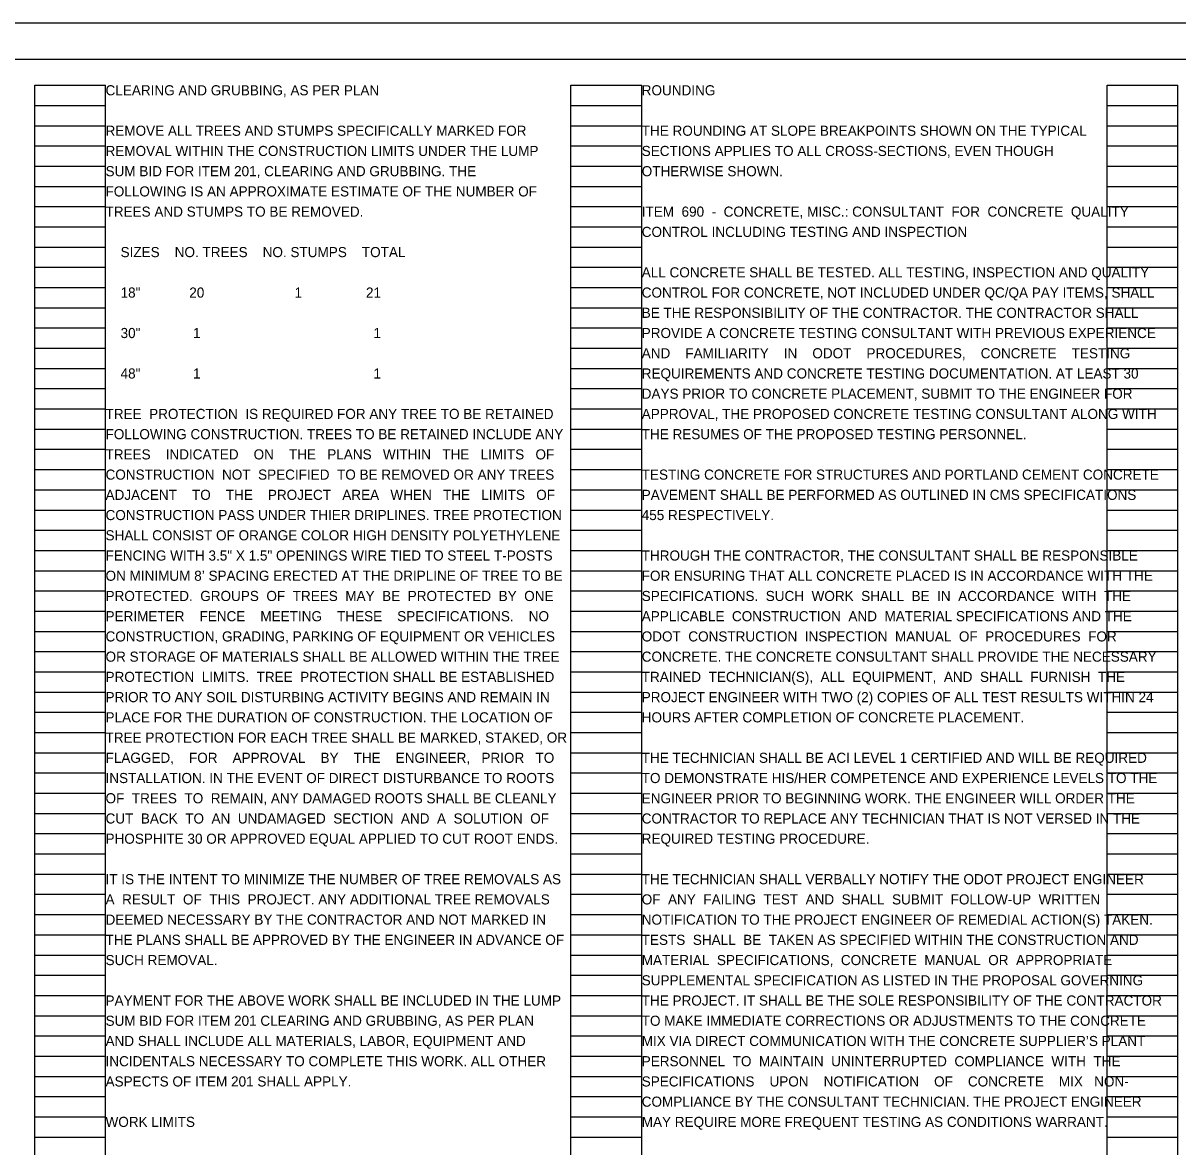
# Model space of a CAD drawing. Extents: x -8.9 to 52, y -9.5 to 22.
# Drawn here: x 8.68 to 24.66, y 6.44 to 22 of the extents above; entities that cross this region are included whole.
import ezdxf

# ---------------------------------------------------------------- set-up
doc = ezdxf.new("R2010")
doc.units = 0
for name, color, linetype in [('Default', 7, 'Continuous'), ('SH_Border', 7, 'Continuous'), ('SH_Cut_Line', 7, 'Continuous'), ('SH_Text', 7, 'Continuous')]:
    doc.layers.add(name, color=color, linetype=linetype)

msp = doc.modelspace()

# ---------------------------------------------------------------- linework, layer by layer
at = {"layer": 'Default'}
for p, q in [((8.84, 0.98), (8.84, 21.14)), ((8.84, 21.14), (9.82, 21.14)), ((9.82, 0.98), (9.82, 21.14)), ((16.26, 0.98), (16.26, 21.14)), ((16.26, 21.14), (17.24, 21.14)), ((17.24, 0.98), (17.24, 21.14)), ((23.68, 0.98), (23.68, 21.14)), ((23.68, 21.14), (24.66, 21.14)), ((24.66, 0.98), (24.66, 21.14)), ((8.84, 20.86), (9.82, 20.86)), ((16.26, 20.86), (17.24, 20.86)), ((23.68, 20.86), (24.66, 20.86)), ((8.84, 20.58), (9.82, 20.58)), ((16.26, 20.58), (17.24, 20.58)), ((23.68, 20.58), (24.66, 20.58)), ((8.84, 20.3), (9.82, 20.3)), ((16.26, 20.3), (17.24, 20.3)), ((23.68, 20.3), (24.66, 20.3)), ((8.84, 20.02), (9.82, 20.02)), ((16.26, 20.02), (17.24, 20.02)), ((23.68, 20.02), (24.66, 20.02)), ((8.84, 19.74), (9.82, 19.74)), ((16.26, 19.74), (17.24, 19.74)), ((23.68, 19.74), (24.66, 19.74)), ((8.84, 19.46), (9.82, 19.46)), ((16.26, 19.46), (17.24, 19.46)), ((23.68, 19.46), (24.66, 19.46)), ((8.84, 19.18), (9.82, 19.18)), ((16.26, 19.18), (17.24, 19.18)), ((23.68, 19.18), (24.66, 19.18)), ((8.84, 18.9), (9.82, 18.9)), ((16.26, 18.9), (17.24, 18.9)), ((23.68, 18.9), (24.66, 18.9)), ((8.84, 18.62), (9.82, 18.62)), ((16.26, 18.62), (17.24, 18.62)), ((23.68, 18.62), (24.66, 18.62)), ((8.84, 18.34), (9.82, 18.34)), ((16.26, 18.34), (17.24, 18.34)), ((23.68, 18.34), (24.66, 18.34)), ((8.84, 18.06), (9.82, 18.06)), ((16.26, 18.06), (17.24, 18.06)), ((23.68, 18.06), (24.66, 18.06)), ((8.84, 17.78), (9.82, 17.78)), ((16.26, 17.78), (17.24, 17.78)), ((23.68, 17.78), (24.66, 17.78)), ((8.84, 17.5), (9.82, 17.5)), ((16.26, 17.5), (17.24, 17.5)), ((23.68, 17.5), (24.66, 17.5)), ((8.84, 17.22), (9.82, 17.22)), ((16.26, 17.22), (17.24, 17.22)), ((23.68, 17.22), (24.66, 17.22)), ((8.84, 16.94), (9.82, 16.94)), ((16.26, 16.94), (17.24, 16.94)), ((23.68, 16.94), (24.66, 16.94)), ((8.84, 16.66), (9.82, 16.66)), ((16.26, 16.66), (17.24, 16.66)), ((23.68, 16.66), (24.66, 16.66)), ((8.84, 16.38), (9.82, 16.38)), ((16.26, 16.38), (17.24, 16.38)), ((23.68, 16.38), (24.66, 16.38)), ((8.84, 16.1), (9.82, 16.1)), ((16.26, 16.1), (17.24, 16.1)), ((23.68, 16.1), (24.66, 16.1)), ((8.84, 15.82), (9.82, 15.82)), ((16.26, 15.82), (17.24, 15.82)), ((23.68, 15.82), (24.66, 15.82)), ((8.84, 15.54), (9.82, 15.54)), ((16.26, 15.54), (17.24, 15.54)), ((23.68, 15.54), (24.66, 15.54)), ((8.84, 15.26), (9.82, 15.26)), ((16.26, 15.26), (17.24, 15.26)), ((23.68, 15.26), (24.66, 15.26)), ((8.84, 14.98), (9.82, 14.98)), ((16.26, 14.98), (17.24, 14.98)), ((23.68, 14.98), (24.66, 14.98)), ((8.84, 14.7), (9.82, 14.7)), ((16.26, 14.7), (17.24, 14.7)), ((23.68, 14.7), (24.66, 14.7)), ((8.84, 14.42), (9.82, 14.42)), ((16.26, 14.42), (17.24, 14.42)), ((23.68, 14.42), (24.66, 14.42)), ((8.84, 14.14), (9.82, 14.14)), ((16.26, 14.14), (17.24, 14.14)), ((23.68, 14.14), (24.66, 14.14)), ((8.84, 13.86), (9.82, 13.86)), ((16.26, 13.86), (17.24, 13.86)), ((23.68, 13.86), (24.66, 13.86)), ((8.84, 13.58), (9.82, 13.58)), ((16.26, 13.58), (17.24, 13.58)), ((23.68, 13.58), (24.66, 13.58)), ((8.84, 13.3), (9.82, 13.3)), ((16.26, 13.3), (17.24, 13.3)), ((23.68, 13.3), (24.66, 13.3)), ((8.84, 13.02), (9.82, 13.02)), ((16.26, 13.02), (17.24, 13.02)), ((23.68, 13.02), (24.66, 13.02)), ((8.84, 12.74), (9.82, 12.74)), ((16.26, 12.74), (17.24, 12.74)), ((23.68, 12.74), (24.66, 12.74)), ((8.84, 12.46), (9.82, 12.46)), ((16.26, 12.46), (17.24, 12.46)), ((23.68, 12.46), (24.66, 12.46)), ((8.84, 12.18), (9.82, 12.18)), ((16.26, 12.18), (17.24, 12.18)), ((23.68, 12.18), (24.66, 12.18)), ((8.84, 11.9), (9.82, 11.9)), ((16.26, 11.9), (17.24, 11.9)), ((23.68, 11.9), (24.66, 11.9)), ((8.84, 11.62), (9.82, 11.62)), ((16.26, 11.62), (17.24, 11.62)), ((23.68, 11.62), (24.66, 11.62)), ((8.84, 11.34), (9.82, 11.34)), ((16.26, 11.34), (17.24, 11.34)), ((23.68, 11.34), (24.66, 11.34)), ((8.84, 11.06), (9.82, 11.06)), ((16.26, 11.06), (17.24, 11.06)), ((23.68, 11.06), (24.66, 11.06)), ((8.84, 10.78), (9.82, 10.78)), ((16.26, 10.78), (17.24, 10.78)), ((23.68, 10.78), (24.66, 10.78)), ((8.84, 10.5), (9.82, 10.5)), ((16.26, 10.5), (17.24, 10.5)), ((23.68, 10.5), (24.66, 10.5)), ((8.84, 10.22), (9.82, 10.22)), ((16.26, 10.22), (17.24, 10.22)), ((23.68, 10.22), (24.66, 10.22)), ((8.84, 9.94), (9.82, 9.94)), ((16.26, 9.94), (17.24, 9.94)), ((23.68, 9.94), (24.66, 9.94)), ((8.84, 9.66), (9.82, 9.66)), ((16.26, 9.66), (17.24, 9.66)), ((23.68, 9.66), (24.66, 9.66)), ((8.84, 9.38), (9.82, 9.38)), ((16.26, 9.38), (17.24, 9.38)), ((23.68, 9.38), (24.66, 9.38)), ((8.84, 9.1), (9.82, 9.1)), ((16.26, 9.1), (17.24, 9.1)), ((23.68, 9.1), (24.66, 9.1)), ((8.84, 8.82), (9.82, 8.82)), ((16.26, 8.82), (17.24, 8.82)), ((23.68, 8.82), (24.66, 8.82)), ((8.84, 8.54), (9.82, 8.54)), ((16.26, 8.54), (17.24, 8.54)), ((23.68, 8.54), (24.66, 8.54)), ((8.84, 8.26), (9.82, 8.26)), ((16.26, 8.26), (17.24, 8.26)), ((23.68, 8.26), (24.66, 8.26)), ((8.84, 7.98), (9.82, 7.98)), ((16.26, 7.98), (17.24, 7.98)), ((23.68, 7.98), (24.66, 7.98)), ((8.84, 7.7), (9.82, 7.7)), ((16.26, 7.7), (17.24, 7.7)), ((23.68, 7.7), (24.66, 7.7)), ((8.84, 7.42), (9.82, 7.42)), ((16.26, 7.42), (17.24, 7.42)), ((23.68, 7.42), (24.66, 7.42)), ((8.84, 7.14), (9.82, 7.14)), ((16.26, 7.14), (17.24, 7.14)), ((23.68, 7.14), (24.66, 7.14)), ((8.84, 6.86), (9.82, 6.86)), ((16.26, 6.86), (17.24, 6.86)), ((23.68, 6.86), (24.66, 6.86)), ((8.84, 6.58), (9.82, 6.58)), ((16.26, 6.58), (17.24, 6.58)), ((23.68, 6.58), (24.66, 6.58))]:
    msp.add_line(p, q, dxfattribs=at)
at = {"layer": 'SH_Border'}
msp.add_lwpolyline([(1.5, 21.5), (33.5, 21.5), (33.5, 0.5), (1.5, 0.5)], close=True, dxfattribs=at)
at = {"layer": 'SH_Cut_Line'}
msp.add_lwpolyline([(0, 0), (34, 0), (34, 22), (0, 22)], close=True, dxfattribs=at)

# ---------------------------------------------------------------- texts
at = {"layer": 'SH_Text'}
for s, p in [('CLEARING AND GRUBBING, AS PER PLAN ', (9.82, 21)), ('ROUNDING', (17.24, 21)), ('REMOVE ALL TREES AND STUMPS SPECIFICALLY MARKED FOR', (9.82, 20.44)), ('THE ROUNDING AT SLOPE BREAKPOINTS SHOWN ON THE TYPICAL', (17.24, 20.44)), ('REMOVAL WITHIN THE CONSTRUCTION LIMITS UNDER THE LUMP', (9.82, 20.16)), ('SECTIONS APPLIES TO ALL CROSS-SECTIONS, EVEN THOUGH', (17.24, 20.16)), ('SUM BID FOR ITEM 201, CLEARING AND GRUBBING. THE', (9.82, 19.88)), ('OTHERWISE SHOWN.', (17.24, 19.88)), ('FOLLOWING IS AN APPROXIMATE ESTIMATE OF THE NUMBER OF', (9.82, 19.6)), ('TREES AND STUMPS TO BE REMOVED.', (9.82, 19.32)), ('ITEM  690  -  CONCRETE, MISC.: CONSULTANT  FOR  CONCRETE  QUALITY ', (17.24, 19.32)), ('CONTROL INCLUDING TESTING AND INSPECTION', (17.24, 19.04)), ('    SIZES    NO. TREES    NO. STUMPS    TOTAL', (9.82, 18.76)), ('ALL CONCRETE SHALL BE TESTED. ALL TESTING, INSPECTION AND QUALITY', (17.24, 18.48)), ('    18"             20                        1                 21', (9.82, 18.2)), ('CONTROL FOR CONCRETE, NOT INCLUDED UNDER QC/QA PAY ITEMS, SHALL', (17.24, 18.2)), ('BE THE RESPONSIBILITY OF THE CONTRACTOR. THE CONTRACTOR SHALL', (17.24, 17.92)), ('    30"              1                                              1', (9.82, 17.64)), ('PROVIDE A CONCRETE TESTING CONSULTANT WITH PREVIOUS EXPERIENCE', (17.24, 17.64)), ('AND    FAMILIARITY    IN    ODOT    PROCEDURES,    CONCRETE    TESTING', (17.24, 17.36)), ('    48"              1                                              1', (9.82, 17.08)), ('REQUIREMENTS AND CONCRETE TESTING DOCUMENTATION. AT LEAST 30', (17.24, 17.08)), ('DAYS PRIOR TO CONCRETE PLACEMENT, SUBMIT TO THE ENGINEER FOR', (17.24, 16.8)), ('TREE  PROTECTION  IS REQUIRED FOR ANY TREE TO BE RETAINED', (9.82, 16.52)), ('APPROVAL, THE PROPOSED CONCRETE TESTING CONSULTANT ALONG WITH', (17.24, 16.52)), ('FOLLOWING CONSTRUCTION. TREES TO BE RETAINED INCLUDE ANY', (9.82, 16.24)), ('THE RESUMES OF THE PROPOSED TESTING PERSONNEL.', (17.24, 16.24)), ('TREES    INDICATED    ON    THE   PLANS   WITHIN   THE   LIMITS   OF', (9.82, 15.96)), ('CONSTRUCTION  NOT  SPECIFIED  TO BE REMOVED OR ANY TREES', (9.82, 15.68)), ('TESTING CONCRETE FOR STRUCTURES AND PORTLAND CEMENT CONCRETE', (17.24, 15.68)), ('ADJACENT    TO    THE    PROJECT   AREA   WHEN   THE   LIMITS   OF', (9.82, 15.4)), ('PAVEMENT SHALL BE PERFORMED AS OUTLINED IN CMS SPECIFICATIONS', (17.24, 15.4)), ('CONSTRUCTION PASS UNDER THIER DRIPLINES. TREE PROTECTION', (9.82, 15.12)), ('455 RESPECTIVELY.', (17.24, 15.12)), ('SHALL CONSIST OF ORANGE COLOR HIGH DENSITY POLYETHYLENE', (9.82, 14.84)), ('FENCING WITH 3.5" X 1.5" OPENINGS WIRE TIED TO STEEL T-POSTS', (9.82, 14.56)), ('THROUGH THE CONTRACTOR, THE CONSULTANT SHALL BE RESPONSIBLE', (17.24, 14.56)), ('ON MINIMUM 8’ SPACING ERECTED AT THE DRIPLINE OF TREE TO BE', (9.82, 14.28)), ('FOR ENSURING THAT ALL CONCRETE PLACED IS IN ACCORDANCE WITH THE', (17.24, 14.28)), ('PROTECTED.  GROUPS  OF  TREES  MAY  BE  PROTECTED  BY  ONE', (9.82, 14)), ('SPECIFICATIONS.  SUCH  WORK  SHALL  BE  IN  ACCORDANCE  WITH  THE', (17.24, 14)), ('PERIMETER    FENCE    MEETING    THESE    SPECIFICATIONS.    NO', (9.82, 13.72)), ('APPLICABLE  CONSTRUCTION  AND  MATERIAL SPECIFICATIONS AND THE', (17.24, 13.72)), ('CONSTRUCTION, GRADING, PARKING OF EQUIPMENT OR VEHICLES', (9.82, 13.44)), ('ODOT  CONSTRUCTION  INSPECTION  MANUAL  OF  PROCEDURES  FOR', (17.24, 13.44)), ('OR STORAGE OF MATERIALS SHALL BE ALLOWED WITHIN THE TREE', (9.82, 13.16)), ('CONCRETE. THE CONCRETE CONSULTANT SHALL PROVIDE THE NECESSARY', (17.24, 13.16)), ('PROTECTION  LIMITS.  TREE  PROTECTION SHALL BE ESTABLISHED', (9.82, 12.88)), ('TRAINED  TECHNICIAN(S),  ALL  EQUIPMENT,  AND  SHALL  FURNISH  THE', (17.24, 12.88)), ('PRIOR TO ANY SOIL DISTURBING ACTIVITY BEGINS AND REMAIN IN', (9.82, 12.6)), ('PROJECT ENGINEER WITH TWO (2) COPIES OF ALL TEST RESULTS WITHIN 24', (17.24, 12.6)), ('PLACE FOR THE DURATION OF CONSTRUCTION. THE LOCATION OF', (9.82, 12.32)), ('HOURS AFTER COMPLETION OF CONCRETE PLACEMENT.', (17.24, 12.32)), ('TREE PROTECTION FOR EACH TREE SHALL BE MARKED, STAKED, OR', (9.82, 12.04)), ('FLAGGED,    FOR    APPROVAL    BY    THE    ENGINEER,   PRIOR   TO', (9.82, 11.76)), ('THE TECHNICIAN SHALL BE ACI LEVEL 1 CERTIFIED AND WILL BE REQUIRED', (17.24, 11.76)), ('INSTALLATION. IN THE EVENT OF DIRECT DISTURBANCE TO ROOTS', (9.82, 11.48)), ('TO DEMONSTRATE HIS/HER COMPETENCE AND EXPERIENCE LEVELS TO THE', (17.24, 11.48)), ('OF  TREES  TO  REMAIN, ANY DAMAGED ROOTS SHALL BE CLEANLY', (9.82, 11.2)), ('ENGINEER PRIOR TO BEGINNING WORK. THE ENGINEER WILL ORDER THE', (17.24, 11.2)), ('CUT  BACK  TO  AN  UNDAMAGED  SECTION  AND  A  SOLUTION  OF', (9.82, 10.92)), ('CONTRACTOR TO REPLACE ANY TECHNICIAN THAT IS NOT VERSED IN THE', (17.24, 10.92)), ('PHOSPHITE 30 OR APPROVED EQUAL APPLIED TO CUT ROOT ENDS.', (9.82, 10.64)), ('REQUIRED TESTING PROCEDURE.', (17.24, 10.64)), ('IT IS THE INTENT TO MINIMIZE THE NUMBER OF TREE REMOVALS AS', (9.82, 10.08)), ('THE TECHNICIAN SHALL VERBALLY NOTIFY THE ODOT PROJECT ENGINEER', (17.24, 10.08)), ('A  RESULT  OF  THIS  PROJECT. ANY ADDITIONAL TREE REMOVALS', (9.82, 9.8)), ('OF  ANY  FAILING  TEST  AND  SHALL  SUBMIT  FOLLOW-UP  WRITTEN', (17.24, 9.8)), ('DEEMED NECESSARY BY THE CONTRACTOR AND NOT MARKED IN', (9.82, 9.52)), ('NOTIFICATION TO THE PROJECT ENGINEER OF REMEDIAL ACTION(S) TAKEN.', (17.24, 9.52)), ('THE PLANS SHALL BE APPROVED BY THE ENGINEER IN ADVANCE OF', (9.82, 9.24)), ('TESTS  SHALL  BE  TAKEN AS SPECIFIED WITHIN THE CONSTRUCTION AND', (17.24, 9.24)), ('SUCH REMOVAL.', (9.82, 8.96)), ('MATERIAL  SPECIFICATIONS,  CONCRETE  MANUAL  OR  APPROPRIATE', (17.24, 8.96)), ('SUPPLEMENTAL SPECIFICATION AS LISTED IN THE PROPOSAL GOVERNING', (17.24, 8.68)), ('PAYMENT FOR THE ABOVE WORK SHALL BE INCLUDED IN THE LUMP', (9.82, 8.4)), ('THE PROJECT. IT SHALL BE THE SOLE RESPONSIBILITY OF THE CONTRACTOR', (17.24, 8.4)), ('SUM BID FOR ITEM 201 CLEARING AND GRUBBING, AS PER PLAN', (9.82, 8.12)), ('TO MAKE IMMEDIATE CORRECTIONS OR ADJUSTMENTS TO THE CONCRETE', (17.24, 8.12)), ('AND SHALL INCLUDE ALL MATERIALS, LABOR, EQUIPMENT AND', (9.82, 7.84)), ('MIX VIA DIRECT COMMUNICATION WITH THE CONCRETE SUPPLIER’S PLANT', (17.24, 7.84)), ('INCIDENTALS NECESSARY TO COMPLETE THIS WORK. ALL OTHER', (9.82, 7.56)), ('PERSONNEL  TO  MAINTAIN  UNINTERRUPTED  COMPLIANCE  WITH  THE', (17.24, 7.56)), ('ASPECTS OF ITEM 201 SHALL APPLY.', (9.82, 7.28)), ('SPECIFICATIONS    UPON    NOTIFICATION    OF    CONCRETE    MIX   NON-', (17.24, 7.28)), ('COMPLIANCE BY THE CONSULTANT TECHNICIAN. THE PROJECT ENGINEER', (17.24, 7)), ('WORK LIMITS', (9.82, 6.72)), ('MAY REQUIRE MORE FREQUENT TESTING AS CONDITIONS WARRANT.', (17.24, 6.72))]:
    msp.add_text(s, height=0.14, dxfattribs=at).set_placement(p)

doc.saveas('drawing.dxf')
